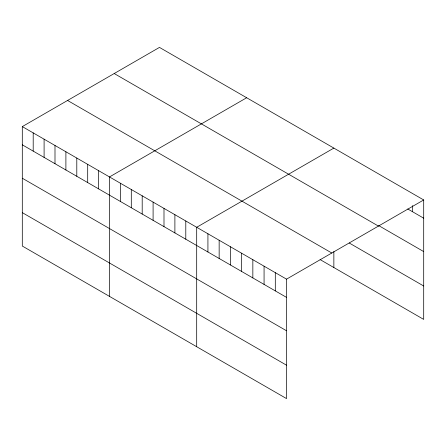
<?xml version="1.0" encoding="UTF-8"?>
<svg xmlns="http://www.w3.org/2000/svg" width="446" height="446" viewBox="0 0 446 446"><rect width="100%" height="100%" fill="white"/><g stroke="black" fill="none" stroke-linecap="round" stroke-linejoin="round"><path stroke-width="0.67" d="M22.3 126.597L286.533 279.151L286.533 398.596L22.3 246.041L22.3 126.597L159.467 47.404L423.7 199.959L423.7 319.403L320.094 259.589M246.666 97.746L109.499 176.939L109.499 296.384M333.859 148.089L196.692 227.282L196.692 346.732M286.533 279.151L423.7 199.959M407.744 208.968L423.7 218.183M378.782 225.648L423.7 251.583M114.204 73.534L378.437 226.089M349.229 243.003L423.7 285.998M67.563 100.461L331.796 253.016M22.3 144.822L286.533 297.376M22.3 178.227L286.533 330.776M22.3 212.642L286.533 365.196M412.472 205.623L412.472 211.699M333.859 251.527L333.859 267.533M275.305 272.668L275.305 290.892M264.071 266.184L264.071 284.409M252.843 259.7L252.843 277.925M241.615 253.216L241.615 271.441M230.381 246.733L230.381 264.957M219.153 240.249L219.153 258.474M207.925 233.765L207.925 251.99M185.792 220.987L185.792 239.212M174.893 214.693L174.893 232.918M163.994 208.405L163.994 226.629M153.095 202.11L153.095 220.335M142.196 195.816L142.196 214.041M131.297 189.522L131.297 207.747M120.398 183.234L120.398 201.458M98.599 170.645L98.599 188.87M87.695 164.351L87.695 182.576M76.796 158.062L76.796 176.287M65.897 151.768L65.897 169.993M54.997 145.474L54.997 163.699M44.098 139.18L44.098 157.405M33.199 132.891L33.199 151.116"/></g></svg>
